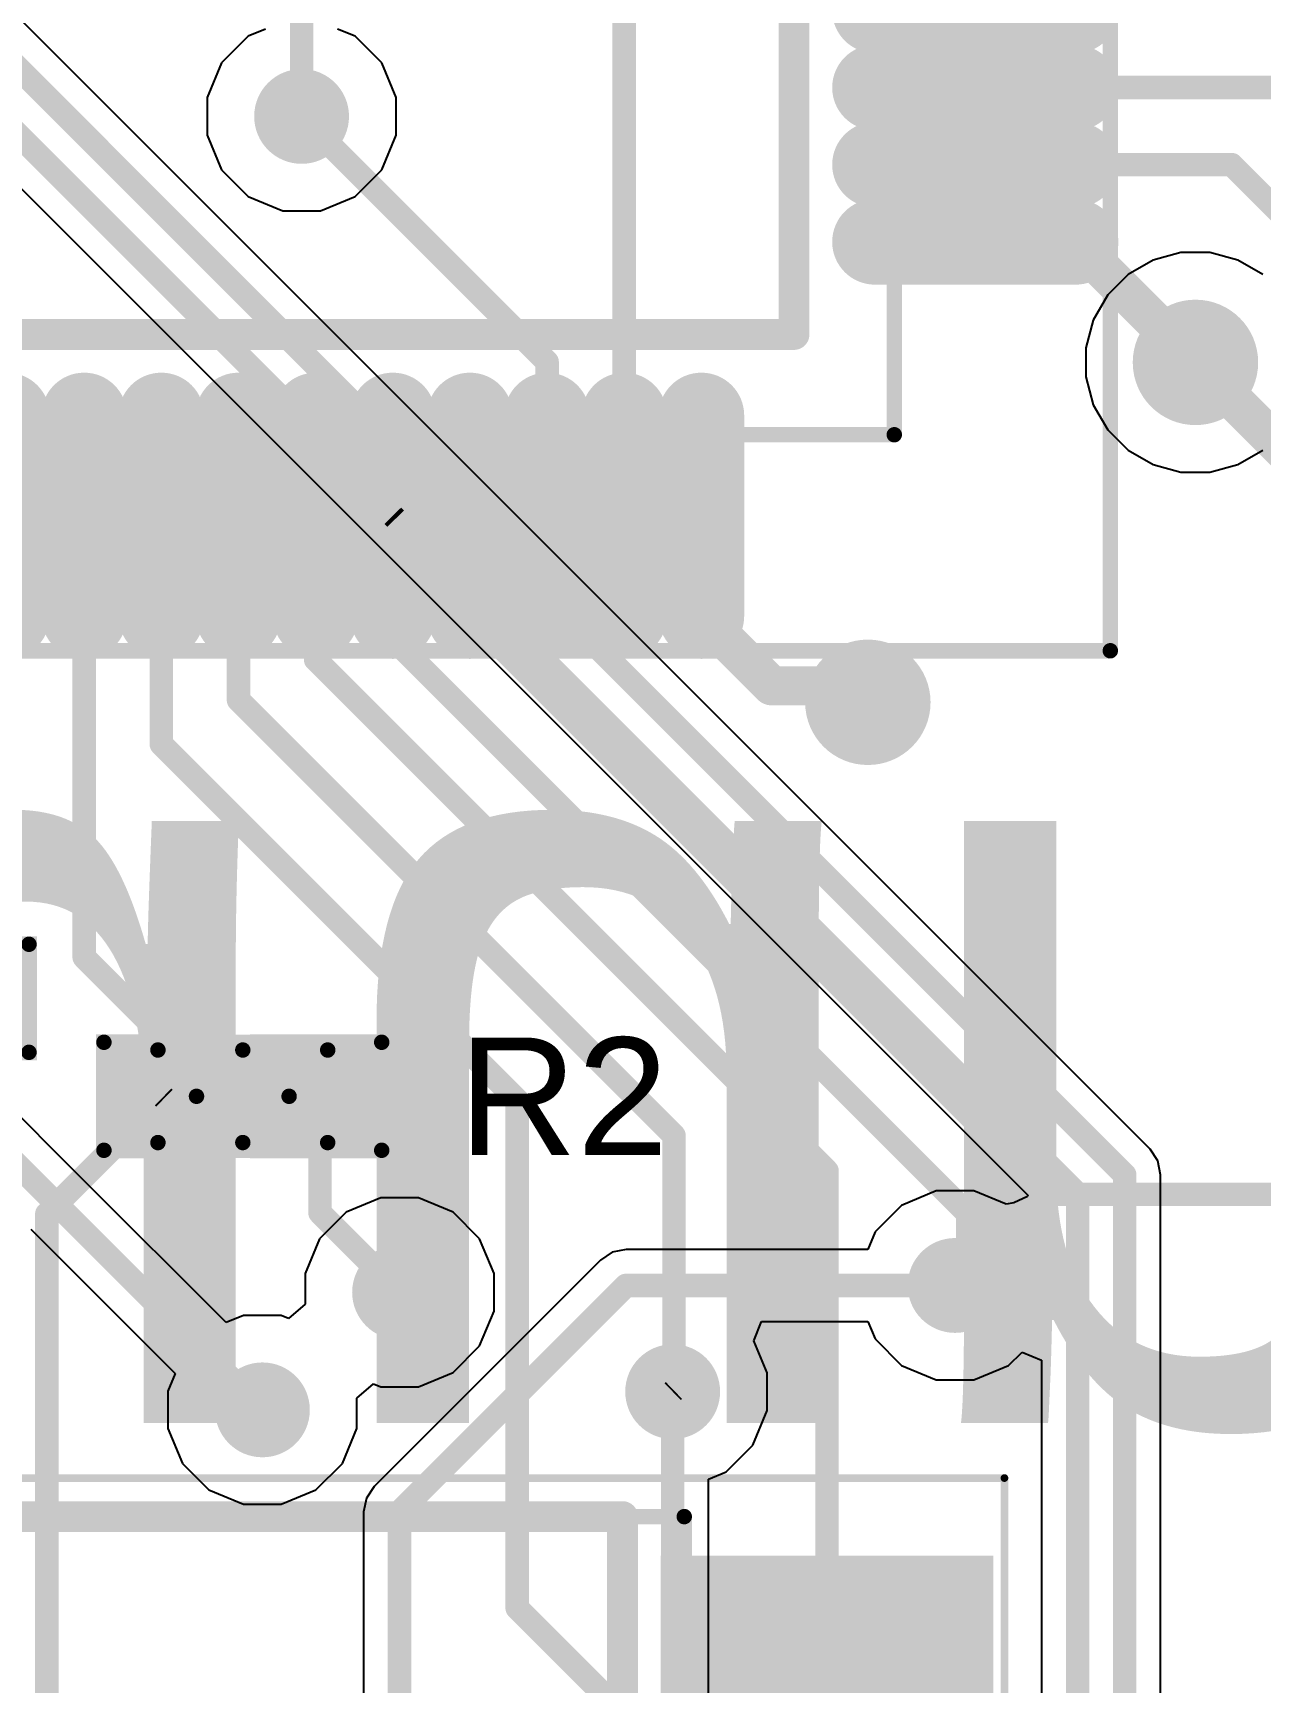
# Model space of a CAD drawing. Header units: millimetres. Extents: x -0.02 to 3.95, y -0.02 to 3.95.
# Drawn here: x 1.0215 to 1.3345, y 1.6053 to 2.0263 of the extents above; entities that cross this region are included whole.
import ezdxf

# ---------------------------------------------------------------- set-up
doc = ezdxf.new("R2010")
doc.units = ezdxf.units.MM
doc.header["$MEASUREMENT"] = 0
for name, color, linetype in [('BottomLayer', 5, 'Continuous'), ('BottomOverlay', 54, 'Continuous'), ('InternalPlane1', 76, 'Continuous'), ('InternalPlane2', 16, 'Continuous'), ('Mechanical13', 56, 'Continuous'), ('Mechanical15', 56, 'Continuous'), ('TopLayer', 1, 'Continuous'), ('TopOverlay', 2, 'Continuous'), ('TopPaste', 8, 'Continuous'), ('TopSolder', 216, 'Continuous'), ('ViaHoleLayer', 16, 'Continuous')]:
    doc.layers.add(name, color=color, linetype=linetype)
doc.styles.add('Arial', font='', dxfattribs={"height": 0.2})
doc.styles.add('SciFly', font='', dxfattribs={"height": 0.2})
doc.styles.get('Arial').set_extended_font_data('Arial')
doc.styles.get('SciFly').set_extended_font_data('SciFly')

# ---------------------------------------------------------------- blocks, each defined once
blk = doc.blocks.new('SPIF_____S70FL01GSAGMFV010_61')
at = {"layer": 'TopLayer'}
blk.add_hatch(color=1, dxfattribs=at).paths.add_polyline_path([(0.14764, 0.16319), (0.14764, 0.18681), (0.22047, 0.18681), (0.22047, 0.16319)])
at = {"layer": 'TopPaste'}
blk.add_hatch(color=8, dxfattribs=at).paths.add_polyline_path([(0.14764, 0.16319), (0.14764, 0.18681), (0.22047, 0.18681), (0.22047, 0.16319)])
at = {"layer": 'TopSolder'}
blk.add_hatch(color=216, dxfattribs=at).paths.add_polyline_path([(0.14164, 0.15719), (0.14164, 0.19281), (0.22647, 0.19281), (0.22647, 0.15719)])
at = {"layer": 'Mechanical13', "const_width": 0.00394}
for points in [[(-0.14764, 0.20276), (0.14764, 0.20276)], [(0.14764, -0.20276), (0.14764, 0.20276)]]:
    blk.add_lwpolyline(points, dxfattribs=at)
at = {"layer": 'Mechanical13', "const_width": 0.00197}
blk.add_lwpolyline([(0.14665, 0.20276, 1), (0.14862, 0.20276, 1)], format="xyb", close=True, dxfattribs=at)
blk.add_lwpolyline([(0.14665, 0.20276, 1), (0.14862, 0.20276, 1)], format="xyb", close=True, dxfattribs=at)
at = {"layer": 'Mechanical15', "const_width": 0.00197}
for points in [[(-0.22933, 0.2126), (0.22933, 0.2126)], [(0.22933, -0.2126), (0.22933, 0.2126)]]:
    blk.add_lwpolyline(points, dxfattribs=at)
at = {"layer": 'Mechanical15', "const_width": 0.000984}
blk.add_lwpolyline([(0.22884, 0.2126, 1), (0.22982, 0.2126, 1)], format="xyb", close=True, dxfattribs=at)
blk.add_lwpolyline([(0.22884, 0.2126, 1), (0.22982, 0.2126, 1)], format="xyb", close=True, dxfattribs=at)
at = {"layer": 'TopOverlay', "const_width": 0.00787}
for points in [[(-0.13189, 0.20276), (0.13189, 0.20276)], [(0.13189, -0.20276), (0.13189, 0.20276)]]:
    blk.add_lwpolyline(points, dxfattribs=at)
at = {"layer": 'TopOverlay', "const_width": 0.00394}
blk.add_lwpolyline([(0.12992, 0.20276, 1), (0.13386, 0.20276, 1)], format="xyb", close=True, dxfattribs=at)
blk.add_lwpolyline([(0.12992, 0.20276, 1), (0.13386, 0.20276, 1)], format="xyb", close=True, dxfattribs=at)
blk = doc.blocks.new('MSP430FR59941PN_68')
at = {"layer": 'TopLayer'}
h = blk.add_hatch(color=1, dxfattribs=at)
edge = h.paths.add_edge_path()
edge.add_arc((0.14764, 0.2313), 0.00492, 180, 360)
edge.add_line((0.15256, 0.2313), (0.15256, 0.28248))
edge.add_arc((0.14764, 0.28248), 0.00492, 0, 180)
edge.add_line((0.14272, 0.28248), (0.14272, 0.2313))
h = blk.add_hatch(color=1, dxfattribs=at)
edge = h.paths.add_edge_path()
edge.add_arc((0.16732, 0.2313), 0.00492, 180, 360)
edge.add_line((0.17224, 0.2313), (0.17224, 0.28248))
edge.add_arc((0.16732, 0.28248), 0.00492, 0, 180)
edge.add_line((0.1624, 0.28248), (0.1624, 0.2313))
h = blk.add_hatch(color=1, dxfattribs=at)
edge = h.paths.add_edge_path()
edge.add_arc((0.18701, 0.2313), 0.00492, 180, 360)
edge.add_line((0.19193, 0.2313), (0.19193, 0.28248))
edge.add_arc((0.18701, 0.28248), 0.00492, 0, 180)
edge.add_line((0.18209, 0.28248), (0.18209, 0.2313))
h = blk.add_hatch(color=1, dxfattribs=at)
edge = h.paths.add_edge_path()
edge.add_arc((0.28248, 0.18701), 0.00492, 270, 450)
edge.add_line((0.28248, 0.19193), (0.2313, 0.19193))
edge.add_arc((0.2313, 0.18701), 0.00492, 90, 270)
edge.add_line((0.2313, 0.18209), (0.28248, 0.18209))
h = blk.add_hatch(color=1, dxfattribs=at)
edge = h.paths.add_edge_path()
edge.add_arc((0.28248, 0.16732), 0.00492, 270, 450)
edge.add_line((0.28248, 0.17224), (0.2313, 0.17224))
edge.add_arc((0.2313, 0.16732), 0.00492, 90, 270)
edge.add_line((0.2313, 0.1624), (0.28248, 0.1624))
h = blk.add_hatch(color=1, dxfattribs=at)
edge = h.paths.add_edge_path()
edge.add_arc((0.28248, 0.14764), 0.00492, 270, 450)
edge.add_line((0.28248, 0.15256), (0.2313, 0.15256))
edge.add_arc((0.2313, 0.14764), 0.00492, 90, 270)
edge.add_line((0.2313, 0.14272), (0.28248, 0.14272))
h = blk.add_hatch(color=1, dxfattribs=at)
edge = h.paths.add_edge_path()
edge.add_arc((0.28248, 0.12795), 0.00492, 270, 450)
edge.add_line((0.28248, 0.13287), (0.2313, 0.13287))
edge.add_arc((0.2313, 0.12795), 0.00492, 90, 270)
edge.add_line((0.2313, 0.12303), (0.28248, 0.12303))
h = blk.add_hatch(color=1, dxfattribs=at)
edge = h.paths.add_edge_path()
edge.add_arc((0.28248, 0.10827), 0.00492, 270, 450)
edge.add_line((0.28248, 0.11319), (0.2313, 0.11319))
edge.add_arc((0.2313, 0.10827), 0.00492, 90, 270)
edge.add_line((0.2313, 0.10335), (0.28248, 0.10335))
h = blk.add_hatch(color=1, dxfattribs=at)
edge = h.paths.add_edge_path()
edge.add_arc((0.28248, 0.08858), 0.00492, 270, 450)
edge.add_line((0.28248, 0.0935), (0.2313, 0.0935))
edge.add_arc((0.2313, 0.08858), 0.00492, 90, 270)
edge.add_line((0.2313, 0.08366), (0.28248, 0.08366))
h = blk.add_hatch(color=1, dxfattribs=at)
edge = h.paths.add_edge_path()
edge.add_arc((0.28248, 0.0689), 0.00492, 270, 450)
edge.add_line((0.28248, 0.07382), (0.2313, 0.07382))
edge.add_arc((0.2313, 0.0689), 0.00492, 90, 270)
edge.add_line((0.2313, 0.06398), (0.28248, 0.06398))
h = blk.add_hatch(color=1, dxfattribs=at)
edge = h.paths.add_edge_path()
edge.add_arc((0.28248, 0.04921), 0.00492, 270, 450)
edge.add_line((0.28248, 0.05413), (0.2313, 0.05413))
edge.add_arc((0.2313, 0.04921), 0.00492, 90, 270)
edge.add_line((0.2313, 0.04429), (0.28248, 0.04429))
h = blk.add_hatch(color=1, dxfattribs=at)
edge = h.paths.add_edge_path()
edge.add_arc((0.28248, 0.02953), 0.00492, 270, 450)
edge.add_line((0.28248, 0.03445), (0.2313, 0.03445))
edge.add_arc((0.2313, 0.02953), 0.00492, 90, 270)
edge.add_line((0.2313, 0.02461), (0.28248, 0.02461))
at = {"layer": 'TopPaste'}
h = blk.add_hatch(color=8, dxfattribs=at)
edge = h.paths.add_edge_path()
edge.add_arc((0.14764, 0.2313), 0.00492, 180, 360)
edge.add_line((0.15256, 0.2313), (0.15256, 0.28248))
edge.add_arc((0.14764, 0.28248), 0.00492, 0, 180)
edge.add_line((0.14272, 0.28248), (0.14272, 0.2313))
h = blk.add_hatch(color=8, dxfattribs=at)
edge = h.paths.add_edge_path()
edge.add_arc((0.16732, 0.2313), 0.00492, 180, 360)
edge.add_line((0.17224, 0.2313), (0.17224, 0.28248))
edge.add_arc((0.16732, 0.28248), 0.00492, 0, 180)
edge.add_line((0.1624, 0.28248), (0.1624, 0.2313))
h = blk.add_hatch(color=8, dxfattribs=at)
edge = h.paths.add_edge_path()
edge.add_arc((0.18701, 0.2313), 0.00492, 180, 360)
edge.add_line((0.19193, 0.2313), (0.19193, 0.28248))
edge.add_arc((0.18701, 0.28248), 0.00492, 0, 180)
edge.add_line((0.18209, 0.28248), (0.18209, 0.2313))
h = blk.add_hatch(color=8, dxfattribs=at)
edge = h.paths.add_edge_path()
edge.add_arc((0.28248, 0.18701), 0.00492, 270, 450)
edge.add_line((0.28248, 0.19193), (0.2313, 0.19193))
edge.add_arc((0.2313, 0.18701), 0.00492, 90, 270)
edge.add_line((0.2313, 0.18209), (0.28248, 0.18209))
h = blk.add_hatch(color=8, dxfattribs=at)
edge = h.paths.add_edge_path()
edge.add_arc((0.28248, 0.16732), 0.00492, 270, 450)
edge.add_line((0.28248, 0.17224), (0.2313, 0.17224))
edge.add_arc((0.2313, 0.16732), 0.00492, 90, 270)
edge.add_line((0.2313, 0.1624), (0.28248, 0.1624))
h = blk.add_hatch(color=8, dxfattribs=at)
edge = h.paths.add_edge_path()
edge.add_arc((0.28248, 0.14764), 0.00492, 270, 450)
edge.add_line((0.28248, 0.15256), (0.2313, 0.15256))
edge.add_arc((0.2313, 0.14764), 0.00492, 90, 270)
edge.add_line((0.2313, 0.14272), (0.28248, 0.14272))
h = blk.add_hatch(color=8, dxfattribs=at)
edge = h.paths.add_edge_path()
edge.add_arc((0.28248, 0.12795), 0.00492, 270, 450)
edge.add_line((0.28248, 0.13287), (0.2313, 0.13287))
edge.add_arc((0.2313, 0.12795), 0.00492, 90, 270)
edge.add_line((0.2313, 0.12303), (0.28248, 0.12303))
h = blk.add_hatch(color=8, dxfattribs=at)
edge = h.paths.add_edge_path()
edge.add_arc((0.28248, 0.10827), 0.00492, 270, 450)
edge.add_line((0.28248, 0.11319), (0.2313, 0.11319))
edge.add_arc((0.2313, 0.10827), 0.00492, 90, 270)
edge.add_line((0.2313, 0.10335), (0.28248, 0.10335))
h = blk.add_hatch(color=8, dxfattribs=at)
edge = h.paths.add_edge_path()
edge.add_arc((0.28248, 0.08858), 0.00492, 270, 450)
edge.add_line((0.28248, 0.0935), (0.2313, 0.0935))
edge.add_arc((0.2313, 0.08858), 0.00492, 90, 270)
edge.add_line((0.2313, 0.08366), (0.28248, 0.08366))
h = blk.add_hatch(color=8, dxfattribs=at)
edge = h.paths.add_edge_path()
edge.add_arc((0.28248, 0.0689), 0.00492, 270, 450)
edge.add_line((0.28248, 0.07382), (0.2313, 0.07382))
edge.add_arc((0.2313, 0.0689), 0.00492, 90, 270)
edge.add_line((0.2313, 0.06398), (0.28248, 0.06398))
h = blk.add_hatch(color=8, dxfattribs=at)
edge = h.paths.add_edge_path()
edge.add_arc((0.28248, 0.04921), 0.00492, 270, 450)
edge.add_line((0.28248, 0.05413), (0.2313, 0.05413))
edge.add_arc((0.2313, 0.04921), 0.00492, 90, 270)
edge.add_line((0.2313, 0.04429), (0.28248, 0.04429))
h = blk.add_hatch(color=8, dxfattribs=at)
edge = h.paths.add_edge_path()
edge.add_arc((0.28248, 0.02953), 0.00492, 270, 450)
edge.add_line((0.28248, 0.03445), (0.2313, 0.03445))
edge.add_arc((0.2313, 0.02953), 0.00492, 90, 270)
edge.add_line((0.2313, 0.02461), (0.28248, 0.02461))
at = {"layer": 'TopSolder'}
h = blk.add_hatch(color=216, dxfattribs=at)
edge = h.paths.add_edge_path()
edge.add_arc((0.12795, 0.2313), 0.01092, 180, 360)
edge.add_line((0.13887, 0.2313), (0.13887, 0.28248))
edge.add_arc((0.12795, 0.28248), 0.01092, 0, 180)
edge.add_line((0.11703, 0.28248), (0.11703, 0.2313))
h = blk.add_hatch(color=216, dxfattribs=at)
edge = h.paths.add_edge_path()
edge.add_arc((0.14764, 0.2313), 0.01092, 180, 360)
edge.add_line((0.15856, 0.2313), (0.15856, 0.28248))
edge.add_arc((0.14764, 0.28248), 0.01092, 0, 180)
edge.add_line((0.13672, 0.28248), (0.13672, 0.2313))
h = blk.add_hatch(color=216, dxfattribs=at)
edge = h.paths.add_edge_path()
edge.add_arc((0.16732, 0.2313), 0.01092, 180, 360)
edge.add_line((0.17824, 0.2313), (0.17824, 0.28248))
edge.add_arc((0.16732, 0.28248), 0.01092, 0, 180)
edge.add_line((0.1564, 0.28248), (0.1564, 0.2313))
h = blk.add_hatch(color=216, dxfattribs=at)
edge = h.paths.add_edge_path()
edge.add_arc((0.18701, 0.2313), 0.01092, 180, 360)
edge.add_line((0.19793, 0.2313), (0.19793, 0.28248))
edge.add_arc((0.18701, 0.28248), 0.01092, 0, 180)
edge.add_line((0.17609, 0.28248), (0.17609, 0.2313))
h = blk.add_hatch(color=216, dxfattribs=at)
edge = h.paths.add_edge_path()
edge.add_arc((0.28248, 0.18701), 0.01092, 270, 450)
edge.add_line((0.28248, 0.19793), (0.2313, 0.19793))
edge.add_arc((0.2313, 0.18701), 0.01092, 90, 270)
edge.add_line((0.2313, 0.17609), (0.28248, 0.17609))
h = blk.add_hatch(color=216, dxfattribs=at)
edge = h.paths.add_edge_path()
edge.add_arc((0.28248, 0.16732), 0.01092, 270, 450)
edge.add_line((0.28248, 0.17824), (0.2313, 0.17824))
edge.add_arc((0.2313, 0.16732), 0.01092, 90, 270)
edge.add_line((0.2313, 0.1564), (0.28248, 0.1564))
h = blk.add_hatch(color=216, dxfattribs=at)
edge = h.paths.add_edge_path()
edge.add_arc((0.28248, 0.14764), 0.01092, 270, 450)
edge.add_line((0.28248, 0.15856), (0.2313, 0.15856))
edge.add_arc((0.2313, 0.14764), 0.01092, 90, 270)
edge.add_line((0.2313, 0.13672), (0.28248, 0.13672))
h = blk.add_hatch(color=216, dxfattribs=at)
edge = h.paths.add_edge_path()
edge.add_arc((0.28248, 0.12795), 0.01092, 270, 450)
edge.add_line((0.28248, 0.13887), (0.2313, 0.13887))
edge.add_arc((0.2313, 0.12795), 0.01092, 90, 270)
edge.add_line((0.2313, 0.11703), (0.28248, 0.11703))
h = blk.add_hatch(color=216, dxfattribs=at)
edge = h.paths.add_edge_path()
edge.add_arc((0.28248, 0.10827), 0.01092, 270, 450)
edge.add_line((0.28248, 0.11919), (0.2313, 0.11919))
edge.add_arc((0.2313, 0.10827), 0.01092, 90, 270)
edge.add_line((0.2313, 0.09735), (0.28248, 0.09735))
h = blk.add_hatch(color=216, dxfattribs=at)
edge = h.paths.add_edge_path()
edge.add_arc((0.28248, 0.08858), 0.01092, 270, 450)
edge.add_line((0.28248, 0.0995), (0.2313, 0.0995))
edge.add_arc((0.2313, 0.08858), 0.01092, 90, 270)
edge.add_line((0.2313, 0.07766), (0.28248, 0.07766))
h = blk.add_hatch(color=216, dxfattribs=at)
edge = h.paths.add_edge_path()
edge.add_arc((0.28248, 0.0689), 0.01092, 270, 450)
edge.add_line((0.28248, 0.07982), (0.2313, 0.07982))
edge.add_arc((0.2313, 0.0689), 0.01092, 90, 270)
edge.add_line((0.2313, 0.05798), (0.28248, 0.05798))
h = blk.add_hatch(color=216, dxfattribs=at)
edge = h.paths.add_edge_path()
edge.add_arc((0.28248, 0.04921), 0.01092, 270, 450)
edge.add_line((0.28248, 0.06013), (0.2313, 0.06013))
edge.add_arc((0.2313, 0.04921), 0.01092, 90, 270)
edge.add_line((0.2313, 0.03829), (0.28248, 0.03829))
h = blk.add_hatch(color=216, dxfattribs=at)
edge = h.paths.add_edge_path()
edge.add_arc((0.28248, 0.02953), 0.01092, 270, 450)
edge.add_line((0.28248, 0.04045), (0.2313, 0.04045))
edge.add_arc((0.2313, 0.02953), 0.01092, 90, 270)
edge.add_line((0.2313, 0.01861), (0.28248, 0.01861))
h = blk.add_hatch(color=216, dxfattribs=at)
edge = h.paths.add_edge_path()
edge.add_arc((0.28248, 0.00984), 0.01092, 270, 450)
edge.add_line((0.28248, 0.02076), (0.2313, 0.02076))
edge.add_arc((0.2313, 0.00984), 0.01092, 90, 270)
edge.add_line((0.2313, -0.00108), (0.28248, -0.00108))
at = {"layer": 'Mechanical13', "const_width": 0.00394}
for points in [[(0.23622, 0.23622), (-0.23622, 0.23622)], [(0.23622, -0.23622), (0.23622, 0.23622)]]:
    blk.add_lwpolyline(points, dxfattribs=at)
at = {"layer": 'Mechanical13', "const_width": 0.00197}
blk.add_lwpolyline([(0.23524, 0.23622, 1), (0.2372, 0.23622, 1)], format="xyb", close=True, dxfattribs=at)
blk.add_lwpolyline([(0.23524, 0.23622, 1), (0.2372, 0.23622, 1)], format="xyb", close=True, dxfattribs=at)
at = {"layer": 'Mechanical15', "const_width": 0.00394}
for points in [[(0.29134, 0.29134), (-0.29134, 0.29134)], [(0.29134, -0.29134), (0.29134, 0.29134)]]:
    blk.add_lwpolyline(points, dxfattribs=at)
at = {"layer": 'Mechanical15', "const_width": 0.00197}
blk.add_lwpolyline([(0.29035, 0.29134, 1), (0.29232, 0.29134, 1)], format="xyb", close=True, dxfattribs=at)
blk.add_lwpolyline([(0.29035, 0.29134, 1), (0.29232, 0.29134, 1)], format="xyb", close=True, dxfattribs=at)
at = {"layer": 'TopOverlay', "const_width": 0.00787}
for points in [[(0.21063, 0.21063), (-0.21063, 0.21063)], [(0.21063, -0.21063), (0.21063, 0.21063)]]:
    blk.add_lwpolyline(points, dxfattribs=at)
at = {"layer": 'TopOverlay', "const_width": 0.00394}
blk.add_lwpolyline([(0.20866, 0.21063, 1), (0.2126, 0.21063, 1)], format="xyb", close=True, dxfattribs=at)
blk.add_lwpolyline([(0.20866, 0.21063, 1), (0.2126, 0.21063, 1)], format="xyb", close=True, dxfattribs=at)
blk = doc.blocks.new('0402_75')
at = {"layer": 'TopLayer'}
for points in [[(-0.0315, -0.00984), (-0.0315, 0.00984), (-0.00787, 0.00984), (-0.00787, -0.00984)], [(0.00787, -0.00984), (0.00787, 0.00984), (0.0315, 0.00984), (0.0315, -0.00984)]]:
    blk.add_hatch(color=1, dxfattribs=at).paths.add_polyline_path(points)
at = {"layer": 'TopPaste'}
for points in [[(-0.0315, -0.00984), (-0.0315, 0.00984), (-0.00787, 0.00984), (-0.00787, -0.00984)], [(0.00787, -0.00984), (0.00787, 0.00984), (0.0315, 0.00984), (0.0315, -0.00984)]]:
    blk.add_hatch(color=8, dxfattribs=at).paths.add_polyline_path(points)
at = {"layer": 'TopSolder'}
for points in [[(-0.0375, -0.01584), (-0.0375, 0.01584), (-0.00187, 0.01584), (-0.00187, -0.01584)], [(0.00187, -0.01584), (0.00187, 0.01584), (0.0375, 0.01584), (0.0375, -0.01584)]]:
    blk.add_hatch(color=216, dxfattribs=at).paths.add_polyline_path(points)
at = {"layer": 'Mechanical13', "const_width": 0.00394}
for points in [[(0.02165, 0.01181), (-0.02165, 0.01181)], [(-0.02165, 0.01181), (-0.02165, -0.01181)], [(0.02165, 0.01181), (0.02165, -0.01181)], [(0.02165, -0.01181), (-0.02165, -0.01181)]]:
    blk.add_lwpolyline(points, dxfattribs=at)
at = {"layer": 'Mechanical13', "const_width": 0.00197}
for points in [[(-0.02264, 0.01181, 1), (-0.02067, 0.01181, 1)], [(-0.02264, 0.01181, 1), (-0.02067, 0.01181, 1)], [(0.02067, 0.01181, 1), (0.02264, 0.01181, 1)], [(0.02067, 0.01181, 1), (0.02264, 0.01181, 1)], [(-0.02264, -0.01181, 1), (-0.02067, -0.01181, 1)], [(-0.02264, -0.01181, 1), (-0.02067, -0.01181, 1)], [(0.02067, -0.01181, 1), (0.02264, -0.01181, 1)], [(0.02067, -0.01181, 1), (0.02264, -0.01181, 1)]]:
    blk.add_lwpolyline(points, format="xyb", close=True, dxfattribs=at)
at = {"layer": 'Mechanical15', "const_width": 0.00394}
for points in [[(0.03543, 0.01378), (-0.03543, 0.01378)], [(-0.03543, 0.01378), (-0.03543, -0.01378)], [(0, 0.01181), (0, -0.01181)], [(0.03543, 0.01378), (0.03543, -0.01378)], [(0.01181, 0), (-0.01181, 0)], [(0.03543, -0.01378), (-0.03543, -0.01378)]]:
    blk.add_lwpolyline(points, dxfattribs=at)
at = {"layer": 'Mechanical15', "const_width": 0.00197}
for points in [[(-0.03642, 0.01378, 1), (-0.03445, 0.01378, 1)], [(-0.03642, 0.01378, 1), (-0.03445, 0.01378, 1)], [(-0.00098, 0.01181, 1), (0.00098, 0.01181, 1)], [(0.03445, 0.01378, 1), (0.03642, 0.01378, 1)], [(0.03445, 0.01378, 1), (0.03642, 0.01378, 1)], [(-0.0128, 0, 1), (-0.01083, 0, 1)], [(0.01083, 0, 1), (0.0128, 0, 1)], [(-0.03642, -0.01378, 1), (-0.03445, -0.01378, 1)], [(-0.03642, -0.01378, 1), (-0.03445, -0.01378, 1)], [(-0.00098, -0.01181, 1), (0.00098, -0.01181, 1)], [(0.03445, -0.01378, 1), (0.03642, -0.01378, 1)], [(0.03445, -0.01378, 1), (0.03642, -0.01378, 1)]]:
    blk.add_lwpolyline(points, format="xyb", close=True, dxfattribs=at)
blk = doc.blocks.new('0402_78')
at = {"layer": 'TopLayer'}
for points in [[(-0.0315, -0.00984), (-0.0315, 0.00984), (-0.00787, 0.00984), (-0.00787, -0.00984)], [(0.00787, -0.00984), (0.00787, 0.00984), (0.0315, 0.00984), (0.0315, -0.00984)]]:
    blk.add_hatch(color=1, dxfattribs=at).paths.add_polyline_path(points)
at = {"layer": 'TopPaste'}
for points in [[(-0.0315, -0.00984), (-0.0315, 0.00984), (-0.00787, 0.00984), (-0.00787, -0.00984)], [(0.00787, -0.00984), (0.00787, 0.00984), (0.0315, 0.00984), (0.0315, -0.00984)]]:
    blk.add_hatch(color=8, dxfattribs=at).paths.add_polyline_path(points)
at = {"layer": 'TopSolder'}
for points in [[(-0.0375, -0.01584), (-0.0375, 0.01584), (-0.00187, 0.01584), (-0.00187, -0.01584)], [(0.00187, -0.01584), (0.00187, 0.01584), (0.0375, 0.01584), (0.0375, -0.01584)]]:
    blk.add_hatch(color=216, dxfattribs=at).paths.add_polyline_path(points)
at = {"layer": 'Mechanical13', "const_width": 0.00394}
for points in [[(-0.02165, 0.01181), (0.02165, 0.01181)], [(-0.02165, -0.01181), (-0.02165, 0.01181)], [(0.02165, -0.01181), (0.02165, 0.01181)], [(-0.02165, -0.01181), (0.02165, -0.01181)]]:
    blk.add_lwpolyline(points, dxfattribs=at)
at = {"layer": 'Mechanical13', "const_width": 0.00197}
for points in [[(-0.02264, 0.01181, 1), (-0.02067, 0.01181, 1)], [(-0.02264, 0.01181, 1), (-0.02067, 0.01181, 1)], [(0.02067, 0.01181, 1), (0.02264, 0.01181, 1)], [(0.02067, 0.01181, 1), (0.02264, 0.01181, 1)], [(-0.02264, -0.01181, 1), (-0.02067, -0.01181, 1)], [(-0.02264, -0.01181, 1), (-0.02067, -0.01181, 1)], [(0.02067, -0.01181, 1), (0.02264, -0.01181, 1)], [(0.02067, -0.01181, 1), (0.02264, -0.01181, 1)]]:
    blk.add_lwpolyline(points, format="xyb", close=True, dxfattribs=at)
at = {"layer": 'Mechanical15', "const_width": 0.00394}
for points in [[(-0.03543, 0.01378), (0.03543, 0.01378)], [(-0.03543, -0.01378), (-0.03543, 0.01378)], [(0, -0.01181), (0, 0.01181)], [(0.03543, -0.01378), (0.03543, 0.01378)], [(-0.01181, 0), (0.01181, 0)], [(-0.03543, -0.01378), (0.03543, -0.01378)]]:
    blk.add_lwpolyline(points, dxfattribs=at)
at = {"layer": 'Mechanical15', "const_width": 0.00197}
for points in [[(-0.03642, 0.01378, 1), (-0.03445, 0.01378, 1)], [(-0.03642, 0.01378, 1), (-0.03445, 0.01378, 1)], [(-0.00098, 0.01181, 1), (0.00098, 0.01181, 1)], [(0.03445, 0.01378, 1), (0.03642, 0.01378, 1)], [(0.03445, 0.01378, 1), (0.03642, 0.01378, 1)], [(-0.0128, 0, 1), (-0.01083, 0, 1)], [(0.01083, 0, 1), (0.0128, 0, 1)], [(-0.03642, -0.01378, 1), (-0.03445, -0.01378, 1)], [(-0.03642, -0.01378, 1), (-0.03445, -0.01378, 1)], [(-0.00098, -0.01181, 1), (0.00098, -0.01181, 1)], [(0.03445, -0.01378, 1), (0.03642, -0.01378, 1)], [(0.03445, -0.01378, 1), (0.03642, -0.01378, 1)]]:
    blk.add_lwpolyline(points, format="xyb", close=True, dxfattribs=at)

msp = doc.modelspace()

# ---------------------------------------------------------------- hatches: boundary and pattern name
at = {"layer": 'BottomLayer'}
h = msp.add_hatch(color=5, dxfattribs=at)
edge = h.paths.add_edge_path()
edge.add_arc((1.09, 2.005), 0.0121, 0, 360)
h = msp.add_hatch(color=5, dxfattribs=at)
edge = h.paths.add_edge_path()
edge.add_arc((1.31807, 1.94224), 0.016, 0, 360)
h = msp.add_hatch(color=5, dxfattribs=at)
edge = h.paths.add_edge_path()
edge.add_arc((1.23448, 1.85552), 0.016, 0, 360)
h = msp.add_hatch(color=5, dxfattribs=at)
edge = h.paths.add_edge_path()
edge.add_arc((1.25674, 1.70674), 0.0121, 0, 360)
h = msp.add_hatch(color=5, dxfattribs=at)
edge = h.paths.add_edge_path()
edge.add_arc((1.115, 1.705), 0.0121, 0, 360)
h = msp.add_hatch(color=5, dxfattribs=at)
edge = h.paths.add_edge_path()
edge.add_arc((1.18468, 1.67964), 0.0121, 0, 360)
h = msp.add_hatch(color=5, dxfattribs=at)
edge = h.paths.add_edge_path()
edge.add_arc((1.08, 1.675), 0.0121, 0, 360)
at = {"layer": 'InternalPlane1'}
h = msp.add_hatch(color=76, dxfattribs=at)
edge = h.paths.add_edge_path()
edge.add_arc((1.09, 2.005), 0.0121, 0, 360)
h = msp.add_hatch(color=76, dxfattribs=at)
edge = h.paths.add_edge_path()
edge.add_arc((1.31807, 1.94224), 0.01584, 0, 360)
h = msp.add_hatch(color=76, dxfattribs=at)
edge = h.paths.add_edge_path()
edge.add_arc((1.25674, 1.70674), 0.0121, 0, 360)
h = msp.add_hatch(color=76, dxfattribs=at)
edge = h.paths.add_edge_path()
edge.add_arc((1.115, 1.705), 0.0121, 0, 360)
h = msp.add_hatch(color=76, dxfattribs=at)
edge = h.paths.add_edge_path()
edge.add_arc((1.18468, 1.67964), 0.0121, 0, 360)
h = msp.add_hatch(color=76, dxfattribs=at)
edge = h.paths.add_edge_path()
edge.add_arc((1.08, 1.675), 0.0121, 0, 360)
at = {"layer": 'InternalPlane2'}
h = msp.add_hatch(color=16, dxfattribs=at)
edge = h.paths.add_edge_path()
edge.add_arc((1.09, 2.005), 0.0121, 0, 360)
h = msp.add_hatch(color=16, dxfattribs=at)
edge = h.paths.add_edge_path()
edge.add_arc((1.23448, 1.85552), 0.01584, 0, 360)
h = msp.add_hatch(color=16, dxfattribs=at)
edge = h.paths.add_edge_path()
edge.add_arc((1.25674, 1.70674), 0.0121, 0, 360)
h = msp.add_hatch(color=16, dxfattribs=at)
edge = h.paths.add_edge_path()
edge.add_arc((1.18468, 1.67964), 0.0121, 0, 360)
h = msp.add_hatch(color=16, dxfattribs=at)
edge = h.paths.add_edge_path()
edge.add_arc((1.08, 1.675), 0.0121, 0, 360)
at = {"layer": 'TopLayer'}
h = msp.add_hatch(color=1, dxfattribs=at)
edge = h.paths.add_edge_path()
edge.add_arc((1.09, 2.005), 0.0121, 0, 360)
h = msp.add_hatch(color=1, dxfattribs=at)
edge = h.paths.add_edge_path()
edge.add_arc((1.31807, 1.94224), 0.016, 0, 360)
h = msp.add_hatch(color=1, dxfattribs=at)
edge = h.paths.add_edge_path()
edge.add_arc((1.23448, 1.85552), 0.016, 0, 360)
h = msp.add_hatch(color=1, dxfattribs=at)
edge = h.paths.add_edge_path()
edge.add_arc((1.25674, 1.70674), 0.0121, 0, 360)
h = msp.add_hatch(color=1, dxfattribs=at)
edge = h.paths.add_edge_path()
edge.add_arc((1.115, 1.705), 0.0121, 0, 360)
h = msp.add_hatch(color=1, dxfattribs=at)
edge = h.paths.add_edge_path()
edge.add_arc((1.18468, 1.67964), 0.0121, 0, 360)
h = msp.add_hatch(color=1, dxfattribs=at)
edge = h.paths.add_edge_path()
edge.add_arc((1.08, 1.675), 0.0121, 0, 360)
at = {"layer": 'ViaHoleLayer'}
h = msp.add_hatch(color=16, dxfattribs=at)
edge = h.paths.add_edge_path()
edge.add_arc((1.09, 2.005), 0.0061, 0, 360)
h = msp.add_hatch(color=16, dxfattribs=at)
edge = h.paths.add_edge_path()
edge.add_arc((1.31807, 1.94224), 0.00984, 0, 360)
h = msp.add_hatch(color=16, dxfattribs=at)
edge = h.paths.add_edge_path()
edge.add_arc((1.23448, 1.85552), 0.00984, 0, 360)
h = msp.add_hatch(color=16, dxfattribs=at)
edge = h.paths.add_edge_path()
edge.add_arc((1.115, 1.705), 0.0061, 0, 360)
h = msp.add_hatch(color=16, dxfattribs=at)
edge = h.paths.add_edge_path()
edge.add_arc((1.25674, 1.70674), 0.0061, 0, 360)
h = msp.add_hatch(color=16, dxfattribs=at)
edge = h.paths.add_edge_path()
edge.add_arc((1.18468, 1.67964), 0.0061, 0, 360)
h = msp.add_hatch(color=16, dxfattribs=at)
edge = h.paths.add_edge_path()
edge.add_arc((1.08, 1.675), 0.0061, 0, 360)

# ---------------------------------------------------------------- linework, layer by layer
at = {"layer": 'BottomLayer'}
for p, q in [((1.30649, 1.74149), (0.99149, 2.05649)), ((0.97623, 2.02882), (1.27529, 1.72976)), ((1.07635, 2.02543), (1.06957, 2.01865)), ((1.08082, 2.02729), (1.07635, 2.02543)), ((1.10365, 2.02543), (1.09918, 2.02729)), ((1.11043, 2.01865), (1.10365, 2.02543)), ((1.06957, 2.01865), (1.0659, 2.00979)), ((1.1141, 2.00979), (1.11043, 2.01865)), ((1.0659, 2.00979), (1.0659, 2.00021)), ((1.1141, 2.00021), (1.1141, 2.00979)), ((1.0659, 2.00021), (1.06957, 1.99135)), ((1.11043, 1.99135), (1.1141, 2.00021)), ((1.06957, 1.99135), (1.07635, 1.98457)), ((1.10365, 1.98457), (1.11043, 1.99135)), ((1.07635, 1.98457), (1.08521, 1.9809)), ((1.09479, 1.9809), (1.10365, 1.98457)), ((1.08521, 1.9809), (1.09479, 1.9809)), ((1.31438, 1.97024), (1.30726, 1.96834)), ((1.32176, 1.97024), (1.31438, 1.97024)), ((1.32888, 1.96834), (1.32176, 1.97024)), ((1.30726, 1.96834), (1.30088, 1.96465)), ((1.33526, 1.96465), (1.32888, 1.96834)), ((1.30088, 1.96465), (1.29567, 1.95944)), ((1.29567, 1.95944), (1.29198, 1.95305)), ((1.29198, 1.95305), (1.29007, 1.94593)), ((1.29007, 1.94593), (1.29007, 1.93856)), ((1.29007, 1.93856), (1.29198, 1.93144)), ((1.29198, 1.93144), (1.29567, 1.92505)), ((1.29567, 1.92505), (1.30088, 1.91984)), ((1.30088, 1.91984), (1.30726, 1.91615)), ((1.32888, 1.91615), (1.33526, 1.91984)), ((1.30726, 1.91615), (1.31438, 1.91424)), ((1.32176, 1.91424), (1.32888, 1.91615)), ((1.31438, 1.91424), (1.32176, 1.91424)), ((1.03391, 1.73407), (0.97306, 1.79492)), ((1.30848, 1.73851), (1.30649, 1.74149)), ((1.30918, 1.735), (1.30848, 1.73851)), ((1.30918, 1.30803), (1.30918, 1.735)), ((1.07073, 1.69725), (1.03391, 1.73407)), ((1.03391, 1.73407), (1.03391, 1.73407)), ((1.25195, 1.73084), (1.24309, 1.72717)), ((1.26154, 1.73084), (1.25195, 1.73084)), ((1.26973, 1.72745), (1.26154, 1.73084)), ((1.11021, 1.7291), (1.10135, 1.72543)), ((1.11979, 1.7291), (1.11021, 1.7291)), ((1.12865, 1.72543), (1.11979, 1.7291)), ((1.24309, 1.72717), (1.23631, 1.72039)), ((1.27176, 1.72781), (1.26973, 1.72745)), ((1.27522, 1.72942), (1.27176, 1.72781)), ((1.27529, 1.72976), (1.27522, 1.72942)), ((1.10135, 1.72543), (1.09457, 1.71865)), ((1.13543, 1.71865), (1.12865, 1.72543)), ((1.02093, 1.72109), (1.05775, 1.68427)), ((1.09457, 1.71865), (1.0909, 1.70979)), ((1.1391, 1.70979), (1.13543, 1.71865)), ((1.23631, 1.72039), (1.23445, 1.71592)), ((1.16927, 1.71522), (1.16629, 1.71323)), ((1.17278, 1.71592), (1.16927, 1.71522)), ((1.23445, 1.71592), (1.17278, 1.71592)), ((1.0909, 1.70979), (1.0909, 1.70199)), ((1.16629, 1.71323), (1.10851, 1.65545)), ((1.1391, 1.70021), (1.1391, 1.70979)), ((1.0909, 1.70199), (1.08668, 1.69832)), ((1.07521, 1.6991), (1.07073, 1.69725)), ((1.08479, 1.6991), (1.07521, 1.6991)), ((1.08668, 1.69832), (1.08479, 1.6991)), ((1.13543, 1.69135), (1.1391, 1.70021)), ((1.20542, 1.69257), (1.20738, 1.69757)), ((1.20738, 1.69757), (1.23445, 1.69757)), ((1.23445, 1.69757), (1.23631, 1.69309)), ((1.20879, 1.68443), (1.20542, 1.69257)), ((1.23631, 1.69309), (1.24309, 1.68631)), ((1.12865, 1.68457), (1.13543, 1.69135)), ((1.27039, 1.68631), (1.27382, 1.68974)), ((1.27382, 1.68974), (1.27882, 1.68767)), ((1.05775, 1.68427), (1.0559, 1.67979)), ((1.11979, 1.6809), (1.12865, 1.68457)), ((1.20879, 1.67484), (1.20879, 1.68443)), ((1.24309, 1.68631), (1.25195, 1.68264)), ((1.26154, 1.68264), (1.27039, 1.68631)), ((1.27882, 1.68767), (1.27882, 1.3168)), ((1.0559, 1.67979), (1.0559, 1.67021)), ((1.1041, 1.67801), (1.10832, 1.68168)), ((1.10832, 1.68168), (1.11021, 1.6809)), ((1.11021, 1.6809), (1.11979, 1.6809)), ((1.25195, 1.68264), (1.26154, 1.68264)), ((1.1041, 1.67021), (1.1041, 1.67801)), ((1.20512, 1.66599), (1.20879, 1.67484)), ((1.0559, 1.67021), (1.05957, 1.66135)), ((1.10043, 1.66135), (1.1041, 1.67021)), ((1.19834, 1.65921), (1.20512, 1.66599)), ((1.05957, 1.66135), (1.06635, 1.65457)), ((1.09365, 1.65457), (1.10043, 1.66135)), ((1.19386, 1.65735), (1.19834, 1.65921)), ((1.06635, 1.65457), (1.07521, 1.6509)), ((1.08479, 1.6509), (1.09365, 1.65457)), ((1.10851, 1.65545), (1.10652, 1.65247)), ((1.19386, 1.41468), (1.19386, 1.65735)), ((1.07521, 1.6509), (1.08479, 1.6509)), ((1.10652, 1.65247), (1.10582, 1.64896)), ((1.10582, 1.64896), (1.10582, 1.3988))]:
    msp.add_line(p, q, dxfattribs=at)
at = {"layer": 'BottomLayer', "const_width": 0.006}
for points in [[(0.985, 2.05), (1.3, 1.735)], [(1.09, 2.005), (1.09, 2.045)], [(0.98003, 2.038), (1.288, 1.73003)], [(0.935, 1.82), (1.02742, 1.72758)], [(1.3, 1.30803), (1.3, 1.735)], [(1.02742, 1.72758), (1.02742, 1.72758)], [(1.02742, 1.72758), (1.08, 1.675)], [(1.288, 1.313), (1.288, 1.73003)], [(1.115, 1.64896), (1.17278, 1.70674)], [(1.17278, 1.70674), (1.25674, 1.70674)], [(1.18468, 1.41468), (1.18468, 1.67964)], [(1.115, 1.395), (1.115, 1.64896)]]:
    msp.add_lwpolyline(points, dxfattribs=at)
at = {"layer": 'BottomLayer', "const_width": 0.003}
for points in [[(1.0885, 2.005, 1), (1.0915, 2.005, 1)], [(1.2985, 1.735, 1), (1.3015, 1.735, 1)], [(1.2985, 1.735, 1), (1.3015, 1.735, 1)], [(1.02592, 1.72758, 1), (1.02892, 1.72758, 1)], [(1.02592, 1.72758, 1), (1.02892, 1.72758, 1)], [(1.02592, 1.72758, 1), (1.02892, 1.72758, 1)], [(1.02592, 1.72758, 1), (1.02892, 1.72758, 1)], [(1.2865, 1.73003, 1), (1.2895, 1.73003, 1)], [(1.2865, 1.73003, 1), (1.2895, 1.73003, 1)], [(1.17128, 1.70674, 1), (1.17428, 1.70674, 1)], [(1.17128, 1.70674, 1), (1.17428, 1.70674, 1)], [(1.25524, 1.70674, 1), (1.25824, 1.70674, 1)], [(1.18318, 1.67964, 1), (1.18619, 1.67964, 1)], [(1.0785, 1.675, 1), (1.0815, 1.675, 1)], [(1.1135, 1.64896, 1), (1.1165, 1.64896, 1)], [(1.1135, 1.64896, 1), (1.1165, 1.64896, 1)]]:
    msp.add_lwpolyline(points, format="xyb", close=True, dxfattribs=at)
at = {"layer": 'TopLayer'}
for points, const_width in [([(1.17232, 1.90311), (1.17232, 2.03268)], 0.006), ([(1.26189, 2.01236), (1.36264, 2.01236)], 0.006), ([(1.09, 2.005), (1.15264, 1.94236)], 0.006), ([(1.26189, 1.99268), (1.32732, 1.99268)], 0.006), ([(1.32732, 1.99268), (1.395, 1.925)], 0.006), ([(1.26189, 1.97299), (1.26197, 1.97291)], 0.01), ([(1.26189, 1.97299), (1.28732, 1.97299)], 0.01), ([(1.28732, 1.97299), (1.34882, 1.9115)], 0.01), ([(1.15264, 1.90311), (1.15264, 1.94236)], 0.006), ([(1.19201, 1.87768), (1.19201, 1.90311)], 0.01), ([(1.03453, 1.79047), (1.03453, 1.90311)], 0.006), ([(1.05421, 1.84485), (1.05421, 1.90311)], 0.006), ([(1.0739, 1.8561), (1.0739, 1.90311)], 0.006), ([(1.09358, 1.86642), (1.09358, 1.90311)], 0.006), ([(1.11327, 1.90311), (1.114, 1.90237)], 0.006), ([(1.114, 1.871), (1.114, 1.90237)], 0.006), ([(1.13295, 1.87752), (1.13295, 1.90311)], 0.006), ([(1.19201, 1.87768), (1.20995, 1.85973)], 0.01), ([(1.13295, 1.87752), (1.28047, 1.73)], 0.006), ([(1.114, 1.871), (1.25994, 1.72506)], 0.006), ([(1.09358, 1.86642), (1.22406, 1.73595)], 0.006), ([(1.20995, 1.85973), (1.23027, 1.85973)], 0.01), ([(1.23027, 1.85973), (1.23448, 1.85552)], 0.01), ([(1.0739, 1.8561), (1.185, 1.745)], 0.006), ([(1.05421, 1.84485), (1.145, 1.75407)], 0.006), ([(1.03453, 1.79047), (1.05467, 1.77033)], 0.006), ([(1.05467, 1.75484), (1.05467, 1.77033)], 0.006), ([(1.025, 1.725), (1.055, 1.755)], 0.006), ([(1.05467, 1.75484), (1.055, 1.75452)], 0.006), ([(1.055, 1.7), (1.055, 1.755)], 0.006), ([(1.09468, 1.72531), (1.09468, 1.755)], 0.006), ([(1.145, 1.62445), (1.145, 1.75407)], 0.006), ([(1.185, 1.67995), (1.185, 1.745)], 0.006), ([(1.22406, 1.62), (1.22406, 1.73595)], 0.006), ([(1.28047, 1.73), (1.52531, 1.73)], 0.006), ([(1.025, 1.275), (1.025, 1.725)], 0.006), ([(1.09468, 1.72531), (1.115, 1.705)], 0.006), ([(1.25994, 1.70994), (1.25994, 1.72506)], 0.006), ([(1.25674, 1.70674), (1.25994, 1.70994)], 0.006), ([(1.055, 1.7), (1.08, 1.675)], 0.006), ([(1.18468, 1.67964), (1.185, 1.67995)], 0.006), ([(1.145, 1.62445), (1.19064, 1.57881)], 0.006)]:
    msp.add_lwpolyline(points, dxfattribs=dict(at, const_width=const_width))
for points, const_width in [([(1.26039, 2.01236, 1), (1.26339, 2.01236, 1)], 0.003), ([(1.0885, 2.005, 1), (1.0915, 2.005, 1)], 0.003), ([(1.26039, 1.99268, 1), (1.26339, 1.99268, 1)], 0.003), ([(1.32582, 1.99268, 1), (1.32882, 1.99268, 1)], 0.003), ([(1.32582, 1.99268, 1), (1.32882, 1.99268, 1)], 0.003), ([(1.25939, 1.97299, 1), (1.26439, 1.97299, 1)], 0.005), ([(1.25939, 1.97299, 1), (1.26439, 1.97299, 1)], 0.005), ([(1.25947, 1.97291, 1), (1.26447, 1.97291, 1)], 0.005), ([(1.28482, 1.97299, 1), (1.28982, 1.97299, 1)], 0.005), ([(1.28482, 1.97299, 1), (1.28982, 1.97299, 1)], 0.005), ([(1.15114, 1.94236, 1), (1.15414, 1.94236, 1)], 0.003), ([(1.15114, 1.94236, 1), (1.15414, 1.94236, 1)], 0.003), ([(1.18951, 1.90311, 1), (1.19451, 1.90311, 1)], 0.005), ([(1.03303, 1.90311, 1), (1.03603, 1.90311, 1)], 0.003), ([(1.05271, 1.90311, 1), (1.05571, 1.90311, 1)], 0.003), ([(1.0724, 1.90311, 1), (1.0754, 1.90311, 1)], 0.003), ([(1.09208, 1.90311, 1), (1.09508, 1.90311, 1)], 0.003), ([(1.11177, 1.90311, 1), (1.11477, 1.90311, 1)], 0.003), ([(1.1125, 1.90237, 1), (1.1155, 1.90237, 1)], 0.003), ([(1.1125, 1.90237, 1), (1.1155, 1.90237, 1)], 0.003), ([(1.13145, 1.90311, 1), (1.13445, 1.90311, 1)], 0.003), ([(1.15114, 1.90311, 1), (1.15414, 1.90311, 1)], 0.003), ([(1.17082, 1.90311, 1), (1.17382, 1.90311, 1)], 0.003), ([(1.18951, 1.87768, 1), (1.19451, 1.87768, 1)], 0.005), ([(1.18951, 1.87768, 1), (1.19451, 1.87768, 1)], 0.005), ([(1.13145, 1.87752, 1), (1.13445, 1.87752, 1)], 0.003), ([(1.13145, 1.87752, 1), (1.13445, 1.87752, 1)], 0.003), ([(1.1125, 1.871, 1), (1.1155, 1.871, 1)], 0.003), ([(1.1125, 1.871, 1), (1.1155, 1.871, 1)], 0.003), ([(1.09208, 1.86642, 1), (1.09508, 1.86642, 1)], 0.003), ([(1.09208, 1.86642, 1), (1.09508, 1.86642, 1)], 0.003), ([(1.20745, 1.85973, 1), (1.21245, 1.85973, 1)], 0.005), ([(1.20745, 1.85973, 1), (1.21245, 1.85973, 1)], 0.005), ([(1.22777, 1.85973, 1), (1.23277, 1.85973, 1)], 0.005), ([(1.22777, 1.85973, 1), (1.23277, 1.85973, 1)], 0.005), ([(1.0724, 1.8561, 1), (1.0754, 1.8561, 1)], 0.003), ([(1.0724, 1.8561, 1), (1.0754, 1.8561, 1)], 0.003), ([(1.23198, 1.85552, 1), (1.23698, 1.85552, 1)], 0.005), ([(1.05271, 1.84485, 1), (1.05571, 1.84485, 1)], 0.003), ([(1.05271, 1.84485, 1), (1.05571, 1.84485, 1)], 0.003), ([(1.03303, 1.79047, 1), (1.03603, 1.79047, 1)], 0.003), ([(1.03303, 1.79047, 1), (1.03603, 1.79047, 1)], 0.003), ([(1.05317, 1.77033, 1), (1.05617, 1.77033, 1)], 0.003), ([(1.05317, 1.77033, 1), (1.05617, 1.77033, 1)], 0.003), ([(1.05317, 1.75484, 1), (1.05617, 1.75484, 1)], 0.003), ([(1.05317, 1.75484, 1), (1.05617, 1.75484, 1)], 0.003), ([(1.0535, 1.755, 1), (1.0565, 1.755, 1)], 0.003), ([(1.0535, 1.755, 1), (1.0565, 1.755, 1)], 0.003), ([(1.0535, 1.75452, 1), (1.0565, 1.75452, 1)], 0.003), ([(1.09319, 1.755, 1), (1.09618, 1.755, 1)], 0.003), ([(1.1435, 1.75407, 1), (1.1465, 1.75407, 1)], 0.003), ([(1.1435, 1.75407, 1), (1.1465, 1.75407, 1)], 0.003), ([(1.1835, 1.745, 1), (1.1865, 1.745, 1)], 0.003), ([(1.1835, 1.745, 1), (1.1865, 1.745, 1)], 0.003), ([(1.22256, 1.73595, 1), (1.22556, 1.73595, 1)], 0.003), ([(1.22256, 1.73595, 1), (1.22556, 1.73595, 1)], 0.003), ([(1.27897, 1.73, 1), (1.28197, 1.73, 1)], 0.003), ([(1.27897, 1.73, 1), (1.28197, 1.73, 1)], 0.003), ([(1.0235, 1.725, 1), (1.0265, 1.725, 1)], 0.003), ([(1.0235, 1.725, 1), (1.0265, 1.725, 1)], 0.003), ([(1.09319, 1.72531, 1), (1.09618, 1.72531, 1)], 0.003), ([(1.09319, 1.72531, 1), (1.09618, 1.72531, 1)], 0.003), ([(1.25844, 1.72506, 1), (1.26144, 1.72506, 1)], 0.003), ([(1.25844, 1.72506, 1), (1.26144, 1.72506, 1)], 0.003), ([(1.25524, 1.70674, 1), (1.25824, 1.70674, 1)], 0.003), ([(1.25844, 1.70994, 1), (1.26144, 1.70994, 1)], 0.003), ([(1.25844, 1.70994, 1), (1.26144, 1.70994, 1)], 0.003), ([(1.1135, 1.705, 1), (1.1165, 1.705, 1)], 0.003), ([(1.0535, 1.7, 1), (1.0565, 1.7, 1)], 0.003), ([(1.0535, 1.7, 1), (1.0565, 1.7, 1)], 0.003), ([(1.18318, 1.67964, 1), (1.18619, 1.67964, 1)], 0.003), ([(1.1835, 1.67995, 1), (1.1865, 1.67995, 1)], 0.003), ([(1.1835, 1.67995, 1), (1.1865, 1.67995, 1)], 0.003), ([(1.0785, 1.675, 1), (1.0815, 1.675, 1)], 0.003), ([(1.1435, 1.62445, 1), (1.1465, 1.62445, 1)], 0.003), ([(1.1435, 1.62445, 1), (1.1465, 1.62445, 1)], 0.003), ([(1.22256, 1.62, 1), (1.22556, 1.62, 1)], 0.003)]:
    msp.add_lwpolyline(points, format="xyb", close=True, dxfattribs=dict(at, const_width=const_width))

# ---------------------------------------------------------------- block references
for name, p, rotation in [('MSP430FR59941PN_68', (1.005, 2.16), 270), ('0402_78', (0.985, 1.78), 360), ('0402_75', (1.075, 1.755), 180), ('SPIF_____S70FL01GSAGMFV010_61', (1.04, 1.445), 360)]:
    msp.add_blockref(name, p, dxfattribs=dict(rotation=rotation))

# ---------------------------------------------------------------- texts
at = {"layer": 'BottomOverlay', "style": 'SciFly', "text_generation_flag": 2}
msp.add_text('Instrument for Sunrise', height=0.2, dxfattribs=at).set_placement((3.29178, 1.67167))
at = {"layer": 'TopOverlay', "style": 'Arial'}
msp.add_text('R2', height=0.03, dxfattribs=at).set_placement((1.13001, 1.74))

doc.saveas('drawing.dxf')
